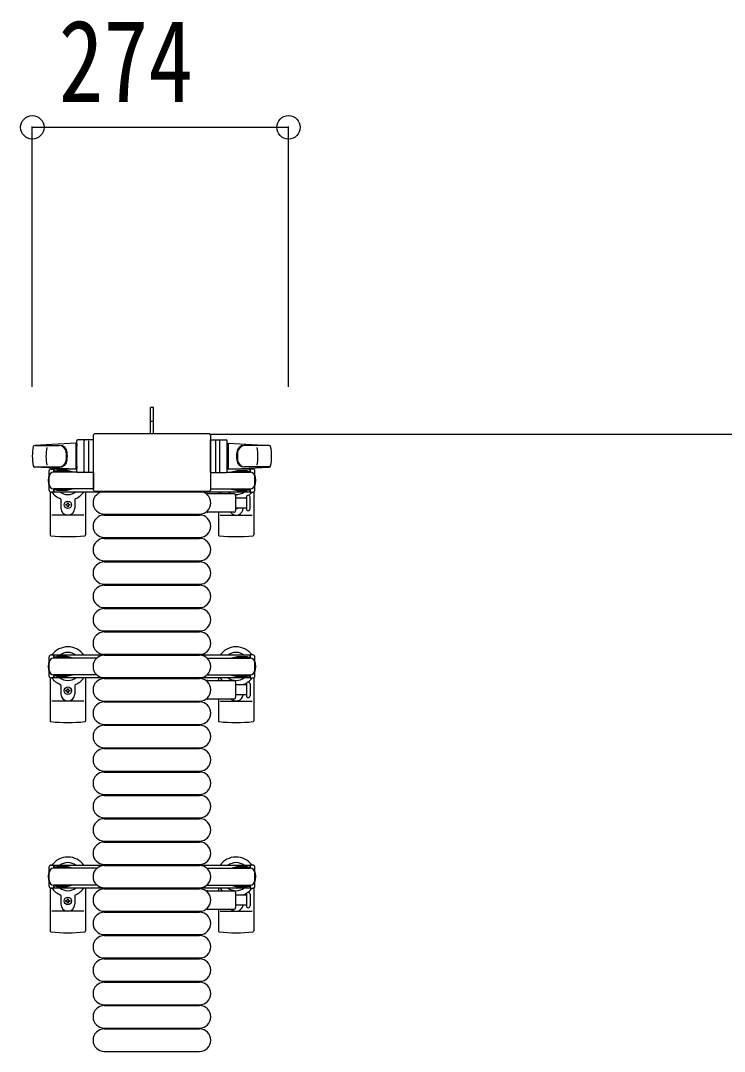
# Model space of a CAD drawing. Units: millimetres, scale not verified. Extents: x -16820 to 16820, y -11880 to 11880.
# Drawn here: x 13854 to 14607, y -3778 to -2675 of the extents above; entities that cross this region are included whole.
import ezdxf
from ezdxf.enums import TextEntityAlignment as Align

# ---------------------------------------------------------------- set-up
doc = ezdxf.new("R2010")
doc.units = ezdxf.units.MM
doc.header["$LTSCALE"] = 50
for name, color, linetype in [('0-3_YKK_13', 4, 'Continuous'), ('0-4_YKK_A1', 4, 'Continuous'), ('0-5_YKK_D', 6, 'Continuous')]:
    doc.layers.add(name, color=color, linetype=linetype)
doc.styles.add('ＭＳ ゴシック', font='')
doc.styles.get('ＭＳ ゴシック').set_extended_font_data('MS Gothic')

msp = doc.modelspace()

# ---------------------------------------------------------------- linework, layer by layer
at = {"layer": '0-3_YKK_13'}
for p, q in [((13996.08, -3089.5), (13993.08, -3089.5)), ((13993.08, -3105), (13993.08, -3089.5)), ((13996.08, -3104.35), (13993.08, -3104.35)), ((13993.08, -3117.5), (13993.08, -3105)), ((13931.58, -3120), (13931.58, -3176.5)), ((13931.58, -3120), (13931.58, -3120)), ((14055.08, -3117.5), (13934.07, -3117.5)), ((13934.07, -3117.5), (13934.07, -3117.5)), ((14055.08, -3117.5), (14055.08, -3117.5)), ((14057.58, -3176.5), (14057.58, -3120)), ((14057.58, -3120), (14057.58, -3120)), ((13913.08, -3127.5), (13869.05, -3129.94)), ((13869.47, -3130), (13895.2, -3130)), ((13913.08, -3127.5), (13913.08, -3155.5)), ((13914.08, -3128.5), (13913.08, -3128.5)), ((13913.08, -3128.5), (13913.08, -3154.5)), ((13914.08, -3158), (13914.08, -3125)), ((13914.08, -3128.5), (13914.08, -3130.9)), ((13932.08, -3124), (13915.08, -3124)), ((13922.08, -3158), (13922.08, -3125)), ((13926.58, -3124.94), (13926.58, -3158.11)), ((13932.08, -3159), (13932.08, -3124)), ((14057.08, -3159), (14057.08, -3124)), ((14057.08, -3124), (14074.08, -3124)), ((14062.58, -3124.94), (14062.58, -3158.11)), ((14067.08, -3158), (14067.08, -3125)), ((14075.08, -3158), (14075.08, -3125)), ((14075.08, -3128.5), (14075.08, -3130.9)), ((14075.08, -3128.5), (14076.08, -3128.5)), ((14076.08, -3127.5), (14076.08, -3155.5)), ((14076.08, -3127.5), (14120.1, -3129.94)), ((14076.08, -3128.5), (14076.08, -3154.5)), ((14119.69, -3130), (14093.95, -3130)), ((13868.7, -3153), (13895.88, -3153)), ((13913.08, -3155.5), (13869.05, -3153.06)), ((13914.08, -3154.5), (13913.08, -3154.5)), ((13914.08, -3152.1), (13914.08, -3154.5)), ((14075.08, -3152.1), (14075.08, -3154.5)), ((14075.08, -3154.5), (14076.08, -3154.5)), ((14076.08, -3155.5), (14120.1, -3153.06)), ((14120.46, -3153), (14093.27, -3153)), ((13884.58, -3177.8), (13884.58, -3157.2)), ((13906.38, -3157.5), (13889.38, -3157.5)), ((13914.21, -3158.5), (13889.58, -3158.5)), ((13892.88, -3156.7), (13892.88, -3157.5)), ((13903.39, -3156.7), (13892.88, -3156.7)), ((13909.38, -3158.3), (13903.39, -3156.7)), ((13909.38, -3158.3), (13909.38, -3158.5)), ((13932.08, -3159), (13915.08, -3159)), ((13932.08, -3158.5), (13932.08, -3176.5)), ((14057.08, -3158.5), (14057.08, -3176.5)), ((14057.08, -3159), (14074.08, -3159)), ((14074.94, -3158.5), (14099.58, -3158.5)), ((14079.78, -3158.3), (14085.76, -3156.7)), ((14079.78, -3158.3), (14079.78, -3158.5)), ((14082.78, -3157.5), (14099.78, -3157.5)), ((14085.76, -3156.7), (14096.28, -3156.7)), ((14096.28, -3156.7), (14096.28, -3157.5)), ((14104.58, -3177.8), (14104.58, -3157.2)), ((13889.38, -3176.5), (13889.38, -3179.8)), ((13932.08, -3176.5), (13889.58, -3176.5)), ((13909.38, -3176.7), (13903.39, -3178.3)), ((13909.38, -3176.7), (13909.38, -3176.5)), ((13931.58, -3176.5), (13931.58, -3176.5)), ((14057.08, -3176.5), (14099.58, -3176.5)), ((14057.58, -3176.5), (14057.58, -3176.5)), ((14079.78, -3176.7), (14079.78, -3176.5)), ((14079.78, -3176.7), (14085.76, -3178.3)), ((14099.78, -3176.5), (14099.78, -3179.8)), ((13885.58, -3179.53), (13885.58, -3225.6)), ((13889.38, -3179.8), (13886.58, -3179.8)), ((13906.38, -3177.5), (13889.38, -3177.5)), ((13892.88, -3178.3), (13892.88, -3177.5)), ((13903.39, -3178.3), (13892.88, -3178.3)), ((13897.08, -3187.79), (13897.08, -3197)), ((13912.08, -3187.79), (13912.08, -3197)), ((13923.58, -3179.5), (13923.58, -3225.6)), ((13934.07, -3179), (14055.08, -3179)), ((13934.07, -3179), (13934.07, -3179)), ((13943.58, -3179.5), (14045.58, -3179.5)), ((14054.25, -3181.5), (14082.08, -3181.5)), ((14055.08, -3179), (14055.08, -3179)), ((14065.58, -3179.5), (14065.58, -3181.5)), ((14082.78, -3177.5), (14099.78, -3177.5)), ((14084.08, -3183.5), (14084.08, -3199.5)), ((14084.08, -3186), (14095.58, -3186)), ((14085.76, -3178.3), (14096.28, -3178.3)), ((14095.58, -3185.25), (14095.58, -3197.75)), ((14096.28, -3178.3), (14096.28, -3177.5)), ((14099.78, -3179.8), (14102.58, -3179.8)), ((14103.58, -3179.53), (14103.58, -3225.6)), ((13904.14, -3192.18), (13904.14, -3191.3)), ((13905.02, -3194.82), (13905.02, -3195.7)), ((14095.58, -3197), (14084.08, -3197)), ((13921.58, -3204.5), (13887.58, -3204.5)), ((13943.58, -3203.5), (14045.58, -3203.5)), ((13943.58, -3204.5), (14045.58, -3204.5)), ((14082.08, -3201.5), (14054.25, -3201.5)), ((14065.58, -3201.5), (14065.58, -3225.6)), ((14067.58, -3204.5), (14101.58, -3204.5)), ((13943.58, -3228.5), (14045.58, -3228.5)), ((13943.58, -3229.5), (14045.58, -3229.5)), ((13943.58, -3253.5), (14045.58, -3253.5)), ((13943.58, -3254.5), (14045.58, -3254.5)), ((13943.58, -3278.5), (14045.58, -3278.5)), ((13943.58, -3279.5), (14045.58, -3279.5)), ((13943.58, -3303.5), (14045.58, -3303.5)), ((13943.58, -3304.5), (14045.58, -3304.5)), ((13943.58, -3328.5), (14045.58, -3328.5)), ((13943.58, -3329.5), (14045.58, -3329.5)), ((13943.58, -3353.5), (14045.58, -3353.5)), ((13884.58, -3376.8), (13884.58, -3356.2)), ((13906.38, -3356.5), (13889.38, -3356.5)), ((13935.64, -3357.5), (13889.58, -3357.5)), ((13892.88, -3355.7), (13892.88, -3356.5)), ((13903.39, -3355.7), (13892.88, -3355.7)), ((13909.38, -3357.3), (13903.39, -3355.7)), ((13909.38, -3357.3), (13909.38, -3357.5)), ((13943.58, -3354.5), (14045.58, -3354.5)), ((14053.51, -3357.5), (14099.58, -3357.5)), ((14079.78, -3357.3), (14085.76, -3355.7)), ((14079.78, -3357.3), (14079.78, -3357.5)), ((14082.78, -3356.5), (14099.78, -3356.5)), ((14085.76, -3355.7), (14096.28, -3355.7)), ((14096.28, -3355.7), (14096.28, -3356.5)), ((14104.58, -3376.8), (14104.58, -3356.2)), ((13889.38, -3375.5), (13889.38, -3378.8)), ((13935.64, -3375.5), (13889.58, -3375.5)), ((13909.38, -3375.7), (13903.39, -3377.3)), ((13909.38, -3375.7), (13909.38, -3375.5)), ((14053.51, -3375.5), (14099.58, -3375.5)), ((14079.78, -3375.7), (14079.78, -3375.5)), ((14079.78, -3375.7), (14085.76, -3377.3)), ((14099.78, -3375.5), (14099.78, -3378.8)), ((13885.58, -3378.53), (13885.58, -3424.6)), ((13889.38, -3378.8), (13886.58, -3378.8)), ((13906.38, -3376.5), (13889.38, -3376.5)), ((13892.88, -3377.3), (13892.88, -3376.5)), ((13903.39, -3377.3), (13892.88, -3377.3)), ((13897.08, -3386.79), (13897.08, -3396)), ((13912.08, -3386.79), (13912.08, -3396)), ((13923.58, -3378.5), (13923.58, -3424.6)), ((13943.58, -3378.5), (14045.58, -3378.5)), ((13943.58, -3379.5), (14045.58, -3379.5)), ((14054.25, -3381.5), (14082.08, -3381.5)), ((14065.58, -3378.5), (14065.58, -3381.5)), ((14082.78, -3376.5), (14099.78, -3376.5)), ((14084.08, -3383.5), (14084.08, -3399.5)), ((14084.08, -3386), (14095.58, -3386)), ((14085.76, -3377.3), (14096.28, -3377.3)), ((14095.58, -3385.25), (14095.58, -3397.75)), ((14096.28, -3377.3), (14096.28, -3376.5)), ((14099.58, -3385.25), (14099.58, -3397.75)), ((14099.78, -3378.8), (14102.58, -3378.8)), ((14103.58, -3378.53), (14103.58, -3424.6)), ((13904.14, -3391.18), (13904.14, -3390.3)), ((13905.02, -3393.82), (13905.02, -3394.7)), ((14095.58, -3397), (14084.08, -3397)), ((13921.58, -3403.5), (13887.58, -3403.5)), ((13943.58, -3403.5), (14045.58, -3403.5)), ((13943.58, -3404.5), (14045.58, -3404.5)), ((14082.08, -3401.5), (14054.25, -3401.5)), ((14065.58, -3401.5), (14065.58, -3424.6)), ((14067.58, -3403.5), (14101.58, -3403.5)), ((13943.58, -3428.5), (14045.58, -3428.5)), ((13943.58, -3429.5), (14045.58, -3429.5)), ((13943.58, -3453.5), (14045.58, -3453.5)), ((13943.58, -3454.5), (14045.58, -3454.5)), ((13943.58, -3478.5), (14045.58, -3478.5)), ((13943.58, -3479.5), (14045.58, -3479.5)), ((13943.58, -3503.5), (14045.58, -3503.5)), ((13943.58, -3504.5), (14045.58, -3504.5)), ((13943.58, -3528.5), (14045.58, -3528.5)), ((13943.58, -3529.5), (14045.58, -3529.5)), ((13943.58, -3553.5), (14045.58, -3553.5)), ((13943.58, -3554.5), (14045.58, -3554.5)), ((13884.58, -3601.8), (13884.58, -3581.2)), ((13906.38, -3581.5), (13889.38, -3581.5)), ((13935.64, -3582.5), (13889.58, -3582.5)), ((13892.88, -3580.7), (13892.88, -3581.5)), ((13903.39, -3580.7), (13892.88, -3580.7)), ((13909.38, -3582.3), (13903.39, -3580.7)), ((13909.38, -3582.3), (13909.38, -3582.5)), ((13943.58, -3578.5), (14045.58, -3578.5)), ((13943.58, -3579.5), (14045.58, -3579.5)), ((14053.51, -3582.5), (14099.58, -3582.5)), ((14079.78, -3582.3), (14085.76, -3580.7)), ((14079.78, -3582.3), (14079.78, -3582.5)), ((14082.78, -3581.5), (14099.78, -3581.5)), ((14085.76, -3580.7), (14096.28, -3580.7)), ((14096.28, -3580.7), (14096.28, -3581.5)), ((14104.58, -3601.8), (14104.58, -3581.2)), ((13885.58, -3603.53), (13885.58, -3649.6)), ((13889.38, -3603.8), (13886.58, -3603.8)), ((13889.38, -3600.5), (13889.38, -3603.8)), ((13906.38, -3601.5), (13889.38, -3601.5)), ((13935.64, -3600.5), (13889.58, -3600.5)), ((13892.88, -3602.3), (13892.88, -3601.5)), ((13903.39, -3602.3), (13892.88, -3602.3)), ((13909.38, -3600.7), (13903.39, -3602.3)), ((13909.38, -3600.7), (13909.38, -3600.5)), ((13923.58, -3603.5), (13923.58, -3649.6)), ((13943.58, -3603.5), (14045.58, -3603.5)), ((13943.58, -3604.5), (14045.58, -3604.5)), ((14053.51, -3600.5), (14099.58, -3600.5)), ((14054.25, -3606.5), (14082.08, -3606.5)), ((14065.58, -3603.5), (14065.58, -3606.5)), ((14079.78, -3600.7), (14079.78, -3600.5)), ((14079.78, -3600.7), (14085.76, -3602.3)), ((14082.78, -3601.5), (14099.78, -3601.5)), ((14085.76, -3602.3), (14096.28, -3602.3)), ((14096.28, -3602.3), (14096.28, -3601.5)), ((14099.78, -3600.5), (14099.78, -3603.8)), ((14099.78, -3603.8), (14102.58, -3603.8)), ((14103.58, -3603.53), (14103.58, -3649.6)), ((13897.08, -3611.79), (13897.08, -3621)), ((13904.14, -3616.18), (13904.14, -3615.3)), ((13912.08, -3611.79), (13912.08, -3621)), ((14084.08, -3608.5), (14084.08, -3624.5)), ((14084.08, -3611), (14095.58, -3611)), ((14095.58, -3610.25), (14095.58, -3622.75)), ((14099.58, -3610.25), (14099.58, -3622.75)), ((13921.58, -3628.5), (13887.58, -3628.5)), ((13905.02, -3618.82), (13905.02, -3619.7)), ((13943.58, -3628.5), (14045.58, -3628.5)), ((13943.58, -3629.5), (14045.58, -3629.5)), ((14082.08, -3626.5), (14054.25, -3626.5)), ((14065.58, -3626.5), (14065.58, -3649.6)), ((14067.58, -3628.5), (14101.58, -3628.5)), ((14095.58, -3622), (14084.08, -3622)), ((13943.58, -3653.5), (14045.58, -3653.5)), ((13943.58, -3654.5), (14045.58, -3654.5)), ((13943.58, -3678.5), (14045.58, -3678.5)), ((13943.58, -3679.5), (14045.58, -3679.5)), ((13943.58, -3703.5), (14045.58, -3703.5)), ((13943.58, -3704.5), (14045.58, -3704.5)), ((13943.58, -3728.5), (14045.58, -3728.5)), ((13943.58, -3729.5), (14045.58, -3729.5)), ((13943.58, -3753.5), (14045.58, -3753.5)), ((13943.58, -3754.5), (14045.58, -3754.5)), ((13943.58, -3778.5), (14045.58, -3778.5))]:
    msp.add_line(p, q, dxfattribs=at)
for points in [[(13996.08, -3117.5), (13996.08, -3105), (13996.08, -3089.5)], [(13886.58, -3155.2), (13889.38, -3155.2), (13889.38, -3158.5)], [(14102.58, -3155.2), (14099.78, -3155.2), (14099.78, -3158.5)], [(14099.58, -3197.75), (14099.58, -3191.5), (14099.58, -3185.25)], [(13903.26, -3193.94), (13902.38, -3193.94), (13902.38, -3193.06), (13903.26, -3193.06)], [(13904.14, -3191.3), (13905.02, -3191.3), (13905.02, -3192.18)], [(13905.02, -3195.7), (13904.14, -3195.7), (13904.14, -3194.82)], [(13905.9, -3193.06), (13906.78, -3193.06), (13906.78, -3193.94), (13905.9, -3193.94)], [(13886.58, -3354.2), (13889.38, -3354.2), (13889.38, -3357.5)], [(14102.58, -3354.2), (14099.78, -3354.2), (14099.78, -3357.5)], [(13903.26, -3392.94), (13902.38, -3392.94), (13902.38, -3392.06), (13903.26, -3392.06)], [(13904.14, -3390.3), (13905.02, -3390.3), (13905.02, -3391.18)], [(13905.02, -3394.7), (13904.14, -3394.7), (13904.14, -3393.82)], [(13905.9, -3392.06), (13906.78, -3392.06), (13906.78, -3392.94), (13905.9, -3392.94)], [(13886.58, -3579.2), (13889.38, -3579.2), (13889.38, -3582.5)], [(14102.58, -3579.2), (14099.78, -3579.2), (14099.78, -3582.5)], [(13903.26, -3617.94), (13902.38, -3617.94), (13902.38, -3617.06), (13903.26, -3617.06)], [(13904.14, -3615.3), (13905.02, -3615.3), (13905.02, -3616.18)], [(13905.9, -3617.06), (13906.78, -3617.06), (13906.78, -3617.94), (13905.9, -3617.94)], [(13905.02, -3619.7), (13904.14, -3619.7), (13904.14, -3618.82)]]:
    msp.add_lwpolyline(points, dxfattribs=at)
for centre in [(13904.58, -3193.5), (13904.58, -3392.5), (13904.58, -3617.5)]:
    msp.add_circle(centre, 4, dxfattribs=at)
for centre, radius, start, end in [((13916.58, -3141.5), 50, 168.05356, 191.94644), ((13916.58, -3141.5), 50, 168.05356, 191.97738), ((13869.13, -3131.44), 1.5, 93.16862, 168.02262), ((13931.18, -3141.5), 50, 169.45053, 190.87665), ((13895.01, -3138), 8, 6.27929, 90), ((13895.88, -3138), 8, 6.27929, 90), ((13915.08, -3125), 1, 90, 180), ((13923.08, -3125), 1, 90, 180), ((14066.08, -3125), 1, 0, 90), ((14074.08, -3125), 1, 0, 90), ((14093.27, -3138), 8, 90, 173.72071), ((14094.14, -3138), 8, 90, 173.72071), ((14057.98, -3141.5), 50, 349.12335, 10.54947), ((14120.02, -3131.44), 1.5, 11.97738, 86.83138), ((14072.58, -3141.5), 50, 348.02262, 11.94644), ((14072.58, -3141.5), 50, 348.05356, 11.94644), ((13863.2, -3141.5), 40, 353.72071, 6.27929), ((13864.08, -3141.5), 40, 353.72071, 6.27929), ((14125.08, -3141.5), 40, 173.72071, 186.27929), ((14125.95, -3141.5), 40, 173.72071, 186.27929), ((13869.13, -3151.56), 1.5, 191.97738, 266.83138), ((13904.58, -3167.5), 21, 140.46632, 144.14653), ((13895.01, -3145), 8, 270, 353.72071), ((13904.58, -3167.5), 15, 120.72246, 126.8699), ((13895.88, -3145), 8, 270, 353.72071), ((14093.27, -3145), 8, 186.27929, 270), ((14094.14, -3145), 8, 186.27929, 270), ((14084.58, -3167.5), 15, 53.1301, 59.27754), ((14084.58, -3167.5), 21, 35.85347, 39.53368), ((14120.02, -3151.56), 1.5, 273.16862, 348.02262), ((13904.58, -3167.5), 21, 162.24721, 197.75279), ((13886.58, -3157.2), 2, 90, 180), ((13889.58, -3163.5), 5, 90, 180), ((13915.08, -3158), 1, 180, 270), ((13923.08, -3158), 1, 180, 270), ((14066.08, -3158), 1, 270, 0), ((14074.08, -3158), 1, 270, 0), ((14099.58, -3163.5), 5, 0, 90), ((14102.58, -3157.2), 2, 0, 90), ((14084.58, -3167.5), 21, 342.24721, 17.75279), ((13889.58, -3171.5), 5, 180, 270), ((14099.58, -3171.5), 5, 270, 0), ((13886.58, -3177.8), 2, 180, 270), ((13904.58, -3167.5), 21, 215.85347, 247.27158), ((13904.58, -3167.5), 15, 233.1301, 306.8699), ((13896.08, -3187.79), 1, 0, 67.27158), ((13913.08, -3187.79), 1, 112.72842, 180), ((13904.58, -3167.5), 21, 292.72842, 325.1501), ((13943.58, -3191.5), 12, 90, 270), ((14045.58, -3191.5), 12, 270, 90), ((14054.25, -3182.5), 1, 90, 168.06047), ((14084.58, -3167.5), 21, 214.8499, 221.81033), ((14084.58, -3167.5), 15, 233.1301, 248.96058), ((14082.08, -3183.5), 2, 0, 90), ((14084.58, -3167.5), 15, 267.02005, 306.8699), ((14084.58, -3167.5), 21, 298.24251, 301.58821), ((14097.58, -3185.25), 2, 90, 180), ((14097.58, -3185.25), 2, 0, 90), ((14084.58, -3167.5), 21, 310.83479, 324.14653), ((14102.58, -3177.8), 2, 270, 0), ((13904.58, -3197), 7.5, 180, 0), ((13903.26, -3192.18), 0.88, 270, 0), ((13903.26, -3194.82), 0.88, 0, 90), ((13905.9, -3192.18), 0.88, 180, 270), ((13905.9, -3194.82), 0.88, 90, 180), ((14084.58, -3197), 7.5, 216.86994, 0), ((14084.58, -3193.5), 4, 262.81959, 298.95488), ((14097.58, -3197.75), 2, 180, 270), ((14097.58, -3197.75), 2, 270, 0), ((13943.58, -3216.5), 12, 90, 270), ((14045.58, -3216.5), 12, 270, 90), ((14054.25, -3200.5), 1, 191.93946, 270), ((14082.08, -3199.5), 2, 270, 0), ((13886.58, -3225.6), 1, 180, 264.26083), ((13904.58, -3046.5), 181, 264.26083, 275.73917), ((13922.58, -3225.6), 1, 275.73917, 0), ((13943.58, -3241.5), 12, 90, 270), ((14045.58, -3241.5), 12, 270, 90), ((14066.58, -3225.6), 1, 180, 264.26083), ((14084.58, -3046.5), 181, 264.26083, 275.73917), ((14102.58, -3225.6), 1, 275.73917, 0), ((13943.58, -3266.5), 12, 90, 270), ((14045.58, -3266.5), 12, 270, 90), ((13943.58, -3291.5), 12, 90, 270), ((14045.58, -3291.5), 12, 270, 90), ((13943.58, -3316.5), 12, 90, 270), ((14045.58, -3316.5), 12, 270, 90), ((13943.58, -3341.5), 12, 90, 270), ((14045.58, -3341.5), 12, 270, 90), ((13904.58, -3366.5), 21, 34.8499, 144.14653), ((13904.58, -3366.5), 15, 53.1301, 126.8699), ((14084.58, -3366.5), 21, 35.85347, 145.1501), ((14084.58, -3366.5), 15, 53.1301, 126.8699), ((13904.58, -3366.5), 21, 162.24721, 197.75279), ((13886.58, -3356.2), 2, 90, 180), ((13889.58, -3362.5), 5, 90, 180), ((13943.58, -3366.5), 12, 90, 270), ((14045.58, -3366.5), 12, 270, 90), ((14099.58, -3362.5), 5, 0, 90), ((14102.58, -3356.2), 2, 0, 90), ((14084.58, -3366.5), 21, 342.24721, 17.75279), ((13889.58, -3370.5), 5, 180, 270), ((14099.58, -3370.5), 5, 270, 0), ((13886.58, -3376.8), 2, 180, 270), ((13904.58, -3366.5), 21, 215.85347, 247.27158), ((13904.58, -3366.5), 15, 233.1301, 306.8699), ((13896.08, -3386.79), 1, 0, 67.27158), ((13913.08, -3386.79), 1, 112.72842, 180), ((13904.58, -3366.5), 21, 292.72842, 325.1501), ((13943.58, -3391.5), 12, 90, 270), ((14045.58, -3391.5), 12, 270, 90), ((14054.25, -3382.5), 1, 90, 168.06047), ((14084.58, -3366.5), 21, 214.8499, 225.58471), ((14084.58, -3366.5), 15, 233.1301, 306.8699), ((14082.08, -3383.5), 2, 0, 90), ((14093.08, -3386.79), 1, 112.72842, 127.66294), ((14084.58, -3366.5), 21, 292.72842, 302.5406), ((14097.58, -3385.25), 2, 90, 180), ((14084.58, -3366.5), 21, 306.9292, 324.14653), ((14097.58, -3385.25), 2, 0, 90), ((14102.58, -3376.8), 2, 270, 0), ((13904.58, -3396), 7.5, 180, 0), ((13903.26, -3391.18), 0.88, 270, 0), ((13903.26, -3393.82), 0.88, 0, 90), ((13905.9, -3391.18), 0.88, 180, 270), ((13905.9, -3393.82), 0.88, 90, 180), ((14084.58, -3396), 7.5, 227.16663, 352.33771), ((14097.58, -3397.75), 2, 180, 270), ((14097.58, -3397.75), 2, 270, 0), ((13943.58, -3416.5), 12, 90, 270), ((14045.58, -3416.5), 12, 270, 90), ((14054.25, -3400.5), 1, 191.93946, 270), ((14082.08, -3399.5), 2, 270, 0), ((13886.58, -3424.6), 1, 180, 264.26083), ((13904.58, -3245.5), 181, 264.26083, 275.73917), ((13922.58, -3424.6), 1, 275.73917, 0), ((13943.58, -3441.5), 12, 90, 270), ((14045.58, -3441.5), 12, 270, 90), ((14066.58, -3424.6), 1, 180, 264.26083), ((14084.58, -3245.5), 181, 264.26083, 275.73917), ((14102.58, -3424.6), 1, 275.73917, 0), ((13943.58, -3466.5), 12, 90, 270), ((14045.58, -3466.5), 12, 270, 90), ((13943.58, -3491.5), 12, 90, 270), ((14045.58, -3491.5), 12, 270, 90), ((13943.58, -3516.5), 12, 90, 270), ((14045.58, -3516.5), 12, 270, 90), ((13943.58, -3541.5), 12, 90, 270), ((14045.58, -3541.5), 12, 270, 90), ((13943.58, -3566.5), 12, 90, 270), ((14045.58, -3566.5), 12, 270, 90), ((13904.58, -3591.5), 21, 34.8499, 144.14653), ((14084.58, -3591.5), 21, 35.85347, 145.1501), ((13904.58, -3591.5), 21, 162.24721, 197.75279), ((13886.58, -3581.2), 2, 90, 180), ((13889.58, -3587.5), 5, 90, 180), ((13904.58, -3591.5), 15, 53.1301, 126.8699), ((13943.58, -3591.5), 12, 90, 270), ((14045.58, -3591.5), 12, 270, 90), ((14084.58, -3591.5), 15, 53.1301, 126.8699), ((14099.58, -3587.5), 5, 0, 90), ((14102.58, -3581.2), 2, 0, 90), ((14084.58, -3591.5), 21, 342.24721, 17.75279), ((13889.58, -3595.5), 5, 180, 270), ((14099.58, -3595.5), 5, 270, 0), ((13886.58, -3601.8), 2, 180, 270), ((13904.58, -3591.5), 21, 215.85347, 247.27158), ((13904.58, -3591.5), 15, 233.1301, 306.8699), ((13904.58, -3591.5), 21, 292.72842, 325.1501), ((13943.58, -3616.5), 12, 90, 270), ((14045.58, -3616.5), 12, 270, 90), ((14054.25, -3607.5), 1, 90, 168.06047), ((14084.58, -3591.5), 21, 214.8499, 225.58471), ((14084.58, -3591.5), 15, 233.1301, 306.8699), ((14082.08, -3608.5), 2, 0, 90), ((14084.58, -3591.5), 21, 306.9292, 324.14653), ((14102.58, -3601.8), 2, 270, 0), ((13896.08, -3611.79), 1, 0, 67.27158), ((13903.26, -3616.18), 0.88, 270, 0), ((13903.26, -3618.82), 0.88, 0, 90), ((13905.9, -3616.18), 0.88, 180, 270), ((13905.9, -3618.82), 0.88, 90, 180), ((13913.08, -3611.79), 1, 112.72842, 180), ((14093.08, -3611.79), 1, 112.72842, 127.66294), ((14084.58, -3591.5), 21, 292.72842, 302.5406), ((14097.58, -3610.25), 2, 90, 180), ((14097.58, -3610.25), 2, 0, 90), ((13904.58, -3621), 7.5, 180, 0), ((13943.58, -3641.5), 12, 90, 270), ((14045.58, -3641.5), 12, 270, 90), ((14054.25, -3625.5), 1, 191.93946, 270), ((14084.58, -3621), 7.5, 227.16663, 352.33771), ((14082.08, -3624.5), 2, 270, 0), ((14097.58, -3622.75), 2, 180, 270), ((14097.58, -3622.75), 2, 270, 0), ((13886.58, -3649.6), 1, 180, 264.26083), ((13904.58, -3470.5), 181, 264.26083, 275.73917), ((13922.58, -3649.6), 1, 275.73917, 0), ((14066.58, -3649.6), 1, 180, 264.26083), ((14084.58, -3470.5), 181, 264.26083, 275.73917), ((14102.58, -3649.6), 1, 275.73917, 0), ((13943.58, -3666.5), 12, 90, 270), ((14045.58, -3666.5), 12, 270, 90), ((13943.58, -3691.5), 12, 90, 270), ((14045.58, -3691.5), 12, 270, 90), ((13943.58, -3716.5), 12, 90, 270), ((14045.58, -3716.5), 12, 270, 90), ((13943.58, -3741.5), 12, 90, 270), ((14045.58, -3741.5), 12, 270, 90), ((13943.58, -3766.5), 12, 90, 270), ((14045.58, -3766.5), 12, 270, 90)]:
    msp.add_arc(centre, radius, start, end, dxfattribs=at)
for centre, major_axis, start_param, end_param in [((13934.08, -3120), (-1.77, 1.77), 5.4996506, 7.06672), ((14055.07, -3120), (-1.77, -1.77), 2.358058, 3.9251274), ((13934.08, -3176.5), (-1.77, -1.77), 5.4996506, 7.06672), ((14055.07, -3176.5), (-1.77, 1.77), 2.358058, 3.9251274)]:
    msp.add_ellipse(centre, major_axis=major_axis, ratio=0.997169, start_param=start_param, end_param=end_param, dxfattribs=at)
at = {"layer": '0-4_YKK_A1'}
for p, q in [((13914.08, -3155.5), (13889.58, -3155.5)), ((13889.58, -3155.5), (13889.58, -3158.5)), ((14099.58, -3155.5), (14075.08, -3155.5)), ((14099.58, -3157.5), (14099.58, -3155.5)), ((13889.58, -3176.5), (13889.58, -3179.5)), ((13889.58, -3179.5), (14099.58, -3179.5)), ((14099.58, -3179.5), (14099.58, -3177.5)), ((14099.58, -3354.5), (13889.58, -3354.5)), ((13889.58, -3354.5), (13889.58, -3357.5)), ((14099.58, -3356.5), (14099.58, -3354.5)), ((13889.58, -3375.5), (13889.58, -3378.5)), ((13889.58, -3378.5), (14099.58, -3378.5)), ((14099.58, -3378.5), (14099.58, -3376.5)), ((14099.58, -3579.5), (13889.58, -3579.5)), ((13889.58, -3579.5), (13889.58, -3582.5)), ((14099.58, -3581.5), (14099.58, -3579.5)), ((13889.58, -3600.5), (13889.58, -3603.5)), ((13889.58, -3603.5), (14099.58, -3603.5)), ((14099.58, -3603.5), (14099.58, -3601.5))]:
    msp.add_line(p, q, dxfattribs=at)
at = {"layer": '0-5_YKK_D'}
for p, q in [((13866.58, -3067.4), (13866.58, -2788.5)), ((13866.58, -2789.5), (14140.58, -2789.5)), ((14140.58, -3067.4), (14140.58, -2788.5)), ((14056.08, -3118), (15348.08, -3118))]:
    msp.add_line(p, q, dxfattribs=at)
for centre in [(13866.58, -2789.5), (14140.58, -2789.5)]:
    msp.add_circle(centre, 12.5, dxfattribs=at)

# ---------------------------------------------------------------- texts
at = {"layer": '0-5_YKK_D', "style": 'ＭＳ ゴシック', "width": 0.8}
msp.add_text('274', height=87.98, dxfattribs=at).set_placement((13894.78, -2788.7), align=Align.BOTTOM_LEFT)

doc.saveas('drawing.dxf')
